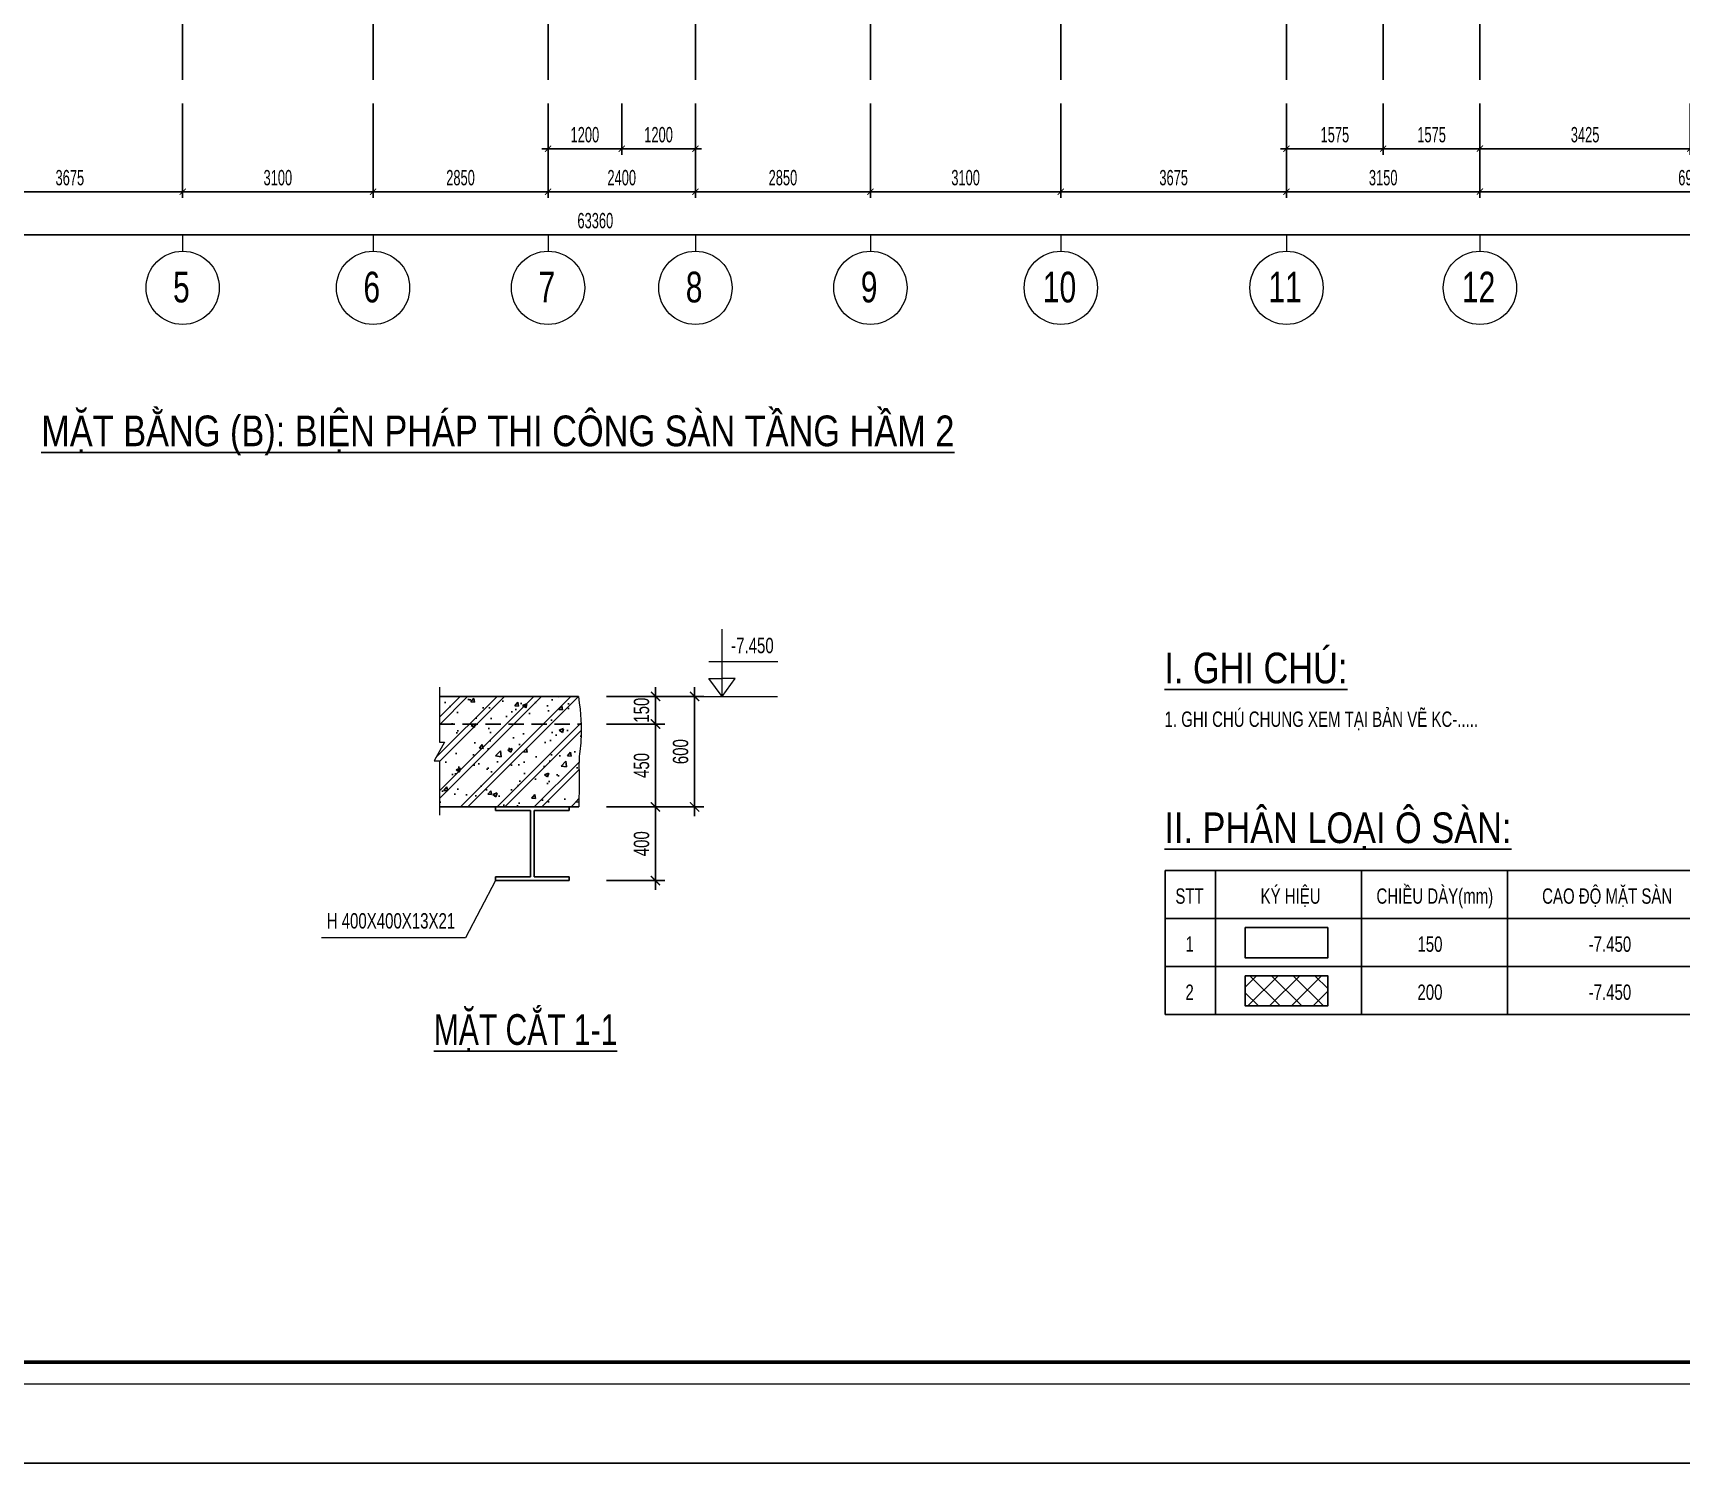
# Model space of a CAD drawing. Extents: x 71 to 1774126, y -14 to 415800.
# Drawn here: x 1585355 to 1612193, y 272647 to 295939 of the extents above; entities that cross this region are included whole.
import ezdxf
from ezdxf.enums import TextEntityAlignment as Align

# ---------------------------------------------------------------- set-up
doc = ezdxf.new("R2010")
doc.units = 0
doc.header["$LTSCALE"] = 1000
doc.header["$MEASUREMENT"] = 0
doc.header["$PDMODE"] = 3
doc.linetypes.add('CENTER2', pattern=[1.125, 0.75, -0.125, 0.125, -0.125])
doc.linetypes.add('HIDDEN', pattern=[0.375, 0.25, -0.125])
doc.layers.get('0').update_dxf_attribs({"linetype": 'CONTINUOUS'})
doc.layers.get('Defpoints').update_dxf_attribs({"linetype": 'CONTINUOUS'})
doc.layers.add('CDC-KHUNGTEN', color=7, linetype='CONTINUOUS', lineweight=20)
doc.layers.add('KCS_CHI', color=1, linetype='CONTINUOUS', lineweight=15)
for name, color, linetype in [('CDC.01.AXIS', 160, 'CENTER2'), ('CDC.02.DIM', 1, 'CONTINUOUS'), ('CDC.03.BORDER', 3, 'CONTINUOUS'), ('CDC.04.HIDDEN', 8, 'HIDDEN'), ('CDC.05.STEEL', 4, 'CONTINUOUS'), ('CDC.06.TEXT', 2, 'CONTINUOUS'), ('CDC.10.HATCH', 9, 'CONTINUOUS'), ('CDC.16.BIGTEXT', 6, 'CONTINUOUS')]:
    doc.layers.add(name, color=color, linetype=linetype)
doc.styles.add('ARIAL', font='arial.ttf', dxfattribs={"width": 0.6})
doc.styles.add('arial1', font='arial.ttf', dxfattribs={"width": 0.7})
doc.dimstyles.new('100', dxfattribs={"dimscale": 100, "dimtxt": 2.5, "dimasz": 1, "dimexe": 1, "dimexo": 0, "dimgap": 1, "dimtad": 1, "dimdec": 0, "dimdsep": 46, "dimtxsty": 'ARIAL', "dimblk": 'ARCHTICK', "dimcen": 1, "dimdle": 1, "dimclrd": 1, "dimclre": 1, "dimclrt": 2, "dimadec": 0, "dimazin": 0, "dimtfac": 0.00072, "dimtdec": 0, "dimtix": 1, "dimtmove": 2, "dimatfit": 3, "dimldrblk": 'ARCHTICK', "dimfxl": 1, "dimtolj": 1, "dimarcsym": 0})
doc.dimstyles.new('Copy of 50-150', dxfattribs={"dimscale": 100, "dimtxt": 2.5, "dimasz": 1.5, "dimexe": 1.5, "dimexo": 0, "dimgap": 1, "dimtad": 1, "dimdec": 0, "dimlfac": 0.333333, "dimzin": 5, "dimdsep": 46, "dimtxsty": 'arial1', "dimblk": 'ARCHTICK', "dimcen": 0, "dimdle": 1.5, "dimclrd": 1, "dimclre": 1, "dimclrt": 2, "dimadec": 0, "dimazin": 0, "dimtfac": 1, "dimtdec": 0, "dimtix": 1, "dimtmove": 2, "dimatfit": 3, "dimldrblk": 'ARCHTICK', "dimfxl": 1, "dimtvp": 0.0108, "dimtolj": 1, "dimtzin": 5, "dimarcsym": 0})

# ---------------------------------------------------------------- blocks, each defined once
blk = doc.blocks.new('TANG HAM')
at = {"layer": 'CDC.01.AXIS', "ltscale": 2}
for p, q in [((1587793, 334618), (1587793, 295176)), ((1590893, 334618), (1590893, 295176)), ((1593743, 334618), (1593743, 295176)), ((1596143, 334618), (1596143, 295176)), ((1598993, 334618), (1598993, 295176)), ((1602093, 334618), (1602093, 295176)), ((1605768, 334618), (1605768, 295176)), ((1607343, 334618), (1607343, 295176)), ((1608918, 334618), (1608918, 295176)), ((1596143, 310240), (1596143, 295176))]:
    blk.add_line(p, q, dxfattribs=at)
blk = doc.blocks.new('_ARCHTICK')
at = {"color": 0, "linetype": 'ByBlock', "const_width": 0.15}
blk.add_lwpolyline([(-0.5, -0.5), (0.5, 0.5)], dxfattribs=at)
blk = doc.blocks.new('*D13')
at = {"layer": 'CDC.02.DIM', "color": 1, "lineweight": -2, "transparency": 16777216}
for p, q in [((1608918, 294793), (1608918, 293954)), ((1612343, 294793), (1612343, 293954)), ((1608818, 294054), (1612443, 294054))]:
    blk.add_line(p, q, dxfattribs=at)
at = {"layer": 'Defpoints', "color": 0, "transparency": 16777216}
for p in [(1608918, 294793), (1612343, 294793), (1612343, 294054)]:
    blk.add_point(p, dxfattribs=at)
at = {"layer": 'CDC.02.DIM', "color": 1, "lineweight": -2, "transparency": 16777216, "xscale": 100, "yscale": 100, "zscale": 100, "rotation": 180}
blk.add_blockref('_ARCHTICK', (1608918, 294054), dxfattribs=at)
at = {"layer": 'CDC.02.DIM', "color": 1, "lineweight": -2, "transparency": 16777216, "xscale": 100, "yscale": 100, "zscale": 100}
blk.add_blockref('_ARCHTICK', (1612343, 294054), dxfattribs=at)
at = {"layer": 'CDC.02.DIM', "color": 2, "transparency": 16777216, "insert": (1610631, 294281), "char_height": 250, "attachment_point": 5, "style": 'ARIAL'}
blk.add_mtext('\\A1;3425', dxfattribs=at)
blk = doc.blocks.new('*D21')
at = {"layer": 'CDC.02.DIM', "color": 1, "lineweight": -2, "transparency": 16777216}
for p, q in [((1584118, 294793), (1584118, 293254)), ((1587793, 294793), (1587793, 293254)), ((1584018, 293354), (1587893, 293354))]:
    blk.add_line(p, q, dxfattribs=at)
at = {"layer": 'Defpoints', "color": 0, "transparency": 16777216}
for p in [(1584118, 294793), (1587793, 294793), (1587793, 293354)]:
    blk.add_point(p, dxfattribs=at)
at = {"layer": 'CDC.02.DIM', "color": 1, "lineweight": -2, "transparency": 16777216, "xscale": 100, "yscale": 100, "zscale": 100, "rotation": 180}
blk.add_blockref('_ARCHTICK', (1584118, 293354), dxfattribs=at)
at = {"layer": 'CDC.02.DIM', "color": 1, "lineweight": -2, "transparency": 16777216, "xscale": 100, "yscale": 100, "zscale": 100}
blk.add_blockref('_ARCHTICK', (1587793, 293354), dxfattribs=at)
at = {"layer": 'CDC.02.DIM', "color": 2, "transparency": 16777216, "insert": (1585956, 293581), "char_height": 250, "attachment_point": 5, "style": 'ARIAL'}
blk.add_mtext('\\A1;3675', dxfattribs=at)
blk = doc.blocks.new('*D22')
at = {"layer": 'CDC.02.DIM', "color": 1, "lineweight": -2, "transparency": 16777216}
for p, q in [((1587793, 294793), (1587793, 293254)), ((1590893, 294793), (1590893, 293254)), ((1587693, 293354), (1590993, 293354))]:
    blk.add_line(p, q, dxfattribs=at)
at = {"layer": 'Defpoints', "color": 0, "transparency": 16777216}
for p in [(1587793, 294793), (1590893, 294793), (1590893, 293354)]:
    blk.add_point(p, dxfattribs=at)
at = {"layer": 'CDC.02.DIM', "color": 1, "lineweight": -2, "transparency": 16777216, "xscale": 100, "yscale": 100, "zscale": 100, "rotation": 180}
blk.add_blockref('_ARCHTICK', (1587793, 293354), dxfattribs=at)
at = {"layer": 'CDC.02.DIM', "color": 1, "lineweight": -2, "transparency": 16777216, "xscale": 100, "yscale": 100, "zscale": 100}
blk.add_blockref('_ARCHTICK', (1590893, 293354), dxfattribs=at)
at = {"layer": 'CDC.02.DIM', "color": 2, "transparency": 16777216, "insert": (1589343, 293581), "char_height": 250, "attachment_point": 5, "style": 'ARIAL'}
blk.add_mtext('\\A1;3100', dxfattribs=at)
blk = doc.blocks.new('*D23')
at = {"layer": 'CDC.02.DIM', "color": 1, "lineweight": -2, "transparency": 16777216}
for p, q in [((1590893, 294793), (1590893, 293254)), ((1593743, 294793), (1593743, 293254)), ((1590793, 293354), (1593843, 293354))]:
    blk.add_line(p, q, dxfattribs=at)
at = {"layer": 'Defpoints', "color": 0, "transparency": 16777216}
for p in [(1590893, 294793), (1593743, 294793), (1593743, 293354)]:
    blk.add_point(p, dxfattribs=at)
at = {"layer": 'CDC.02.DIM', "color": 1, "lineweight": -2, "transparency": 16777216, "xscale": 100, "yscale": 100, "zscale": 100, "rotation": 180}
blk.add_blockref('_ARCHTICK', (1590893, 293354), dxfattribs=at)
at = {"layer": 'CDC.02.DIM', "color": 1, "lineweight": -2, "transparency": 16777216, "xscale": 100, "yscale": 100, "zscale": 100}
blk.add_blockref('_ARCHTICK', (1593743, 293354), dxfattribs=at)
at = {"layer": 'CDC.02.DIM', "color": 2, "transparency": 16777216, "insert": (1592318, 293581), "char_height": 250, "attachment_point": 5, "style": 'ARIAL'}
blk.add_mtext('\\A1;2850', dxfattribs=at)
blk = doc.blocks.new('*D24')
at = {"layer": 'CDC.02.DIM', "color": 1, "lineweight": -2, "transparency": 16777216}
for p, q in [((1593743, 294793), (1593743, 293254)), ((1596143, 294793), (1596143, 293254)), ((1593643, 293354), (1596243, 293354))]:
    blk.add_line(p, q, dxfattribs=at)
at = {"layer": 'Defpoints', "color": 0, "transparency": 16777216}
for p in [(1593743, 294793), (1596143, 294793), (1596143, 293354)]:
    blk.add_point(p, dxfattribs=at)
at = {"layer": 'CDC.02.DIM', "color": 1, "lineweight": -2, "transparency": 16777216, "xscale": 100, "yscale": 100, "zscale": 100, "rotation": 180}
blk.add_blockref('_ARCHTICK', (1593743, 293354), dxfattribs=at)
at = {"layer": 'CDC.02.DIM', "color": 1, "lineweight": -2, "transparency": 16777216, "xscale": 100, "yscale": 100, "zscale": 100}
blk.add_blockref('_ARCHTICK', (1596143, 293354), dxfattribs=at)
at = {"layer": 'CDC.02.DIM', "color": 2, "transparency": 16777216, "insert": (1594943, 293581), "char_height": 250, "attachment_point": 5, "style": 'ARIAL'}
blk.add_mtext('\\A1;2400', dxfattribs=at)
blk = doc.blocks.new('*D25')
at = {"layer": 'CDC.02.DIM', "color": 1, "lineweight": -2, "transparency": 16777216}
for p, q in [((1596143, 294793), (1596143, 293254)), ((1598993, 294793), (1598993, 293254)), ((1596043, 293354), (1599093, 293354))]:
    blk.add_line(p, q, dxfattribs=at)
at = {"layer": 'Defpoints', "color": 0, "transparency": 16777216}
for p in [(1596143, 294793), (1598993, 294793), (1598993, 293354)]:
    blk.add_point(p, dxfattribs=at)
at = {"layer": 'CDC.02.DIM', "color": 1, "lineweight": -2, "transparency": 16777216, "xscale": 100, "yscale": 100, "zscale": 100, "rotation": 180}
blk.add_blockref('_ARCHTICK', (1596143, 293354), dxfattribs=at)
at = {"layer": 'CDC.02.DIM', "color": 1, "lineweight": -2, "transparency": 16777216, "xscale": 100, "yscale": 100, "zscale": 100}
blk.add_blockref('_ARCHTICK', (1598993, 293354), dxfattribs=at)
at = {"layer": 'CDC.02.DIM', "color": 2, "transparency": 16777216, "insert": (1597568, 293581), "char_height": 250, "attachment_point": 5, "style": 'ARIAL'}
blk.add_mtext('\\A1;2850', dxfattribs=at)
blk = doc.blocks.new('*D26')
at = {"layer": 'CDC.02.DIM', "color": 1, "lineweight": -2, "transparency": 16777216}
for p, q in [((1598993, 294793), (1598993, 293254)), ((1602093, 294793), (1602093, 293254)), ((1598893, 293354), (1602193, 293354))]:
    blk.add_line(p, q, dxfattribs=at)
at = {"layer": 'Defpoints', "color": 0, "transparency": 16777216}
for p in [(1598993, 294793), (1602093, 294793), (1602093, 293354)]:
    blk.add_point(p, dxfattribs=at)
at = {"layer": 'CDC.02.DIM', "color": 1, "lineweight": -2, "transparency": 16777216, "xscale": 100, "yscale": 100, "zscale": 100, "rotation": 180}
blk.add_blockref('_ARCHTICK', (1598993, 293354), dxfattribs=at)
at = {"layer": 'CDC.02.DIM', "color": 1, "lineweight": -2, "transparency": 16777216, "xscale": 100, "yscale": 100, "zscale": 100}
blk.add_blockref('_ARCHTICK', (1602093, 293354), dxfattribs=at)
at = {"layer": 'CDC.02.DIM', "color": 2, "transparency": 16777216, "insert": (1600543, 293581), "char_height": 250, "attachment_point": 5, "style": 'ARIAL'}
blk.add_mtext('\\A1;3100', dxfattribs=at)
blk = doc.blocks.new('*D27')
at = {"layer": 'CDC.02.DIM', "color": 1, "lineweight": -2, "transparency": 16777216}
for p, q in [((1602093, 294793), (1602093, 293254)), ((1605768, 294793), (1605768, 293254)), ((1601993, 293354), (1605868, 293354))]:
    blk.add_line(p, q, dxfattribs=at)
at = {"layer": 'Defpoints', "color": 0, "transparency": 16777216}
for p in [(1602093, 294793), (1605768, 294793), (1605768, 293354)]:
    blk.add_point(p, dxfattribs=at)
at = {"layer": 'CDC.02.DIM', "color": 1, "lineweight": -2, "transparency": 16777216, "xscale": 100, "yscale": 100, "zscale": 100, "rotation": 180}
blk.add_blockref('_ARCHTICK', (1602093, 293354), dxfattribs=at)
at = {"layer": 'CDC.02.DIM', "color": 1, "lineweight": -2, "transparency": 16777216, "xscale": 100, "yscale": 100, "zscale": 100}
blk.add_blockref('_ARCHTICK', (1605768, 293354), dxfattribs=at)
at = {"layer": 'CDC.02.DIM', "color": 2, "transparency": 16777216, "insert": (1603931, 293581), "char_height": 250, "attachment_point": 5, "style": 'ARIAL'}
blk.add_mtext('\\A1;3675', dxfattribs=at)
blk = doc.blocks.new('*D28')
at = {"layer": 'CDC.02.DIM', "color": 1, "lineweight": -2, "transparency": 16777216}
for p, q in [((1605768, 294793), (1605768, 293254)), ((1608918, 294793), (1608918, 293254)), ((1605668, 293354), (1609018, 293354))]:
    blk.add_line(p, q, dxfattribs=at)
at = {"layer": 'Defpoints', "color": 0, "transparency": 16777216}
for p in [(1605768, 294793), (1608918, 294793), (1608918, 293354)]:
    blk.add_point(p, dxfattribs=at)
at = {"layer": 'CDC.02.DIM', "color": 1, "lineweight": -2, "transparency": 16777216, "xscale": 100, "yscale": 100, "zscale": 100, "rotation": 180}
blk.add_blockref('_ARCHTICK', (1605768, 293354), dxfattribs=at)
at = {"layer": 'CDC.02.DIM', "color": 1, "lineweight": -2, "transparency": 16777216, "xscale": 100, "yscale": 100, "zscale": 100}
blk.add_blockref('_ARCHTICK', (1608918, 293354), dxfattribs=at)
at = {"layer": 'CDC.02.DIM', "color": 2, "transparency": 16777216, "insert": (1607343, 293581), "char_height": 250, "attachment_point": 5, "style": 'ARIAL'}
blk.add_mtext('\\A1;3150', dxfattribs=at)
blk = doc.blocks.new('*D29')
at = {"layer": 'CDC.02.DIM', "color": 1, "lineweight": -2, "transparency": 16777216}
for p, q in [((1608918, 294793), (1608918, 293254)), ((1615843, 294793), (1615843, 293254)), ((1608818, 293354), (1615943, 293354))]:
    blk.add_line(p, q, dxfattribs=at)
at = {"layer": 'Defpoints', "color": 0, "transparency": 16777216}
for p in [(1608918, 294793), (1615843, 294793), (1615843, 293354)]:
    blk.add_point(p, dxfattribs=at)
at = {"layer": 'CDC.02.DIM', "color": 1, "lineweight": -2, "transparency": 16777216, "xscale": 100, "yscale": 100, "zscale": 100, "rotation": 180}
blk.add_blockref('_ARCHTICK', (1608918, 293354), dxfattribs=at)
at = {"layer": 'CDC.02.DIM', "color": 1, "lineweight": -2, "transparency": 16777216, "xscale": 100, "yscale": 100, "zscale": 100}
blk.add_blockref('_ARCHTICK', (1615843, 293354), dxfattribs=at)
at = {"layer": 'CDC.02.DIM', "color": 2, "transparency": 16777216, "insert": (1612381, 293581), "char_height": 250, "attachment_point": 5, "style": 'ARIAL'}
blk.add_mtext('\\A1;6925', dxfattribs=at)
blk = doc.blocks.new('*D32')
at = {"layer": 'CDC.02.DIM', "color": 1, "lineweight": -2, "transparency": 16777216}
for p, q in [((1562833, 294793), (1562833, 292554)), ((1626193, 294793), (1626193, 292554)), ((1562733, 292654), (1626293, 292654))]:
    blk.add_line(p, q, dxfattribs=at)
at = {"layer": 'Defpoints', "color": 0, "transparency": 16777216}
for p in [(1562833, 294793), (1626193, 294793), (1626193, 292654)]:
    blk.add_point(p, dxfattribs=at)
at = {"layer": 'CDC.02.DIM', "color": 1, "lineweight": -2, "transparency": 16777216, "xscale": 100, "yscale": 100, "zscale": 100, "rotation": 180}
blk.add_blockref('_ARCHTICK', (1562833, 292654), dxfattribs=at)
at = {"layer": 'CDC.02.DIM', "color": 1, "lineweight": -2, "transparency": 16777216, "xscale": 100, "yscale": 100, "zscale": 100}
blk.add_blockref('_ARCHTICK', (1626193, 292654), dxfattribs=at)
at = {"layer": 'CDC.02.DIM', "color": 2, "transparency": 16777216, "insert": (1594513, 292881), "char_height": 250, "attachment_point": 5, "style": 'ARIAL'}
blk.add_mtext('\\A1;63360', dxfattribs=at)
blk = doc.blocks.new('*D66')
at = {"layer": 'CDC.02.DIM', "color": 1, "lineweight": -2, "transparency": 16777216}
for p, q in [((1593743, 294793), (1593743, 293954)), ((1594943, 294793), (1594943, 293954)), ((1593643, 294054), (1595043, 294054))]:
    blk.add_line(p, q, dxfattribs=at)
at = {"layer": 'Defpoints', "color": 0, "transparency": 16777216}
for p in [(1593743, 294793), (1594943, 294793), (1594943, 294054)]:
    blk.add_point(p, dxfattribs=at)
at = {"layer": 'CDC.02.DIM', "color": 1, "lineweight": -2, "transparency": 16777216, "xscale": 100, "yscale": 100, "zscale": 100, "rotation": 180}
blk.add_blockref('_ARCHTICK', (1593743, 294054), dxfattribs=at)
at = {"layer": 'CDC.02.DIM', "color": 1, "lineweight": -2, "transparency": 16777216, "xscale": 100, "yscale": 100, "zscale": 100}
blk.add_blockref('_ARCHTICK', (1594943, 294054), dxfattribs=at)
at = {"layer": 'CDC.02.DIM', "color": 2, "transparency": 16777216, "insert": (1594343, 294281), "char_height": 250, "attachment_point": 5, "style": 'ARIAL'}
blk.add_mtext('\\A1;1200', dxfattribs=at)
blk = doc.blocks.new('*D67')
at = {"layer": 'CDC.02.DIM', "color": 1, "lineweight": -2, "transparency": 16777216}
for p, q in [((1594943, 294793), (1594943, 293954)), ((1596143, 294793), (1596143, 293954)), ((1596243, 294054), (1594843, 294054))]:
    blk.add_line(p, q, dxfattribs=at)
at = {"layer": 'Defpoints', "color": 0, "transparency": 16777216}
for p in [(1594943, 294793), (1596143, 294793), (1594943, 294054)]:
    blk.add_point(p, dxfattribs=at)
at = {"layer": 'CDC.02.DIM', "color": 1, "lineweight": -2, "transparency": 16777216, "xscale": 100, "yscale": 100, "zscale": 100, "rotation": 180}
blk.add_blockref('_ARCHTICK', (1594943, 294054), dxfattribs=at)
at = {"layer": 'CDC.02.DIM', "color": 1, "lineweight": -2, "transparency": 16777216, "xscale": 100, "yscale": 100, "zscale": 100}
blk.add_blockref('_ARCHTICK', (1596143, 294054), dxfattribs=at)
at = {"layer": 'CDC.02.DIM', "color": 2, "transparency": 16777216, "insert": (1595543, 294281), "char_height": 250, "attachment_point": 5, "style": 'ARIAL'}
blk.add_mtext('\\A1;1200', dxfattribs=at)
blk = doc.blocks.new('*D72')
at = {"layer": 'CDC.02.DIM', "color": 1, "lineweight": -2, "transparency": 16777216}
for p, q in [((1607343, 294793), (1607343, 293954)), ((1608918, 294793), (1608918, 293954)), ((1609018, 294054), (1607243, 294054))]:
    blk.add_line(p, q, dxfattribs=at)
at = {"layer": 'Defpoints', "color": 0, "transparency": 16777216}
for p in [(1607343, 294793), (1608918, 294793), (1607343, 294054)]:
    blk.add_point(p, dxfattribs=at)
at = {"layer": 'CDC.02.DIM', "color": 1, "lineweight": -2, "transparency": 16777216, "xscale": 100, "yscale": 100, "zscale": 100, "rotation": 180}
blk.add_blockref('_ARCHTICK', (1607343, 294054), dxfattribs=at)
at = {"layer": 'CDC.02.DIM', "color": 1, "lineweight": -2, "transparency": 16777216, "xscale": 100, "yscale": 100, "zscale": 100}
blk.add_blockref('_ARCHTICK', (1608918, 294054), dxfattribs=at)
at = {"layer": 'CDC.02.DIM', "color": 2, "transparency": 16777216, "insert": (1608131, 294281), "char_height": 250, "attachment_point": 5, "style": 'ARIAL'}
blk.add_mtext('\\A1;1575', dxfattribs=at)
blk = doc.blocks.new('*D73')
at = {"layer": 'CDC.02.DIM', "color": 1, "lineweight": -2, "transparency": 16777216}
for p, q in [((1605768, 294793), (1605768, 293954)), ((1607343, 294793), (1607343, 293954)), ((1607443, 294054), (1605668, 294054))]:
    blk.add_line(p, q, dxfattribs=at)
at = {"layer": 'Defpoints', "color": 0, "transparency": 16777216}
for p in [(1605768, 294793), (1607343, 294793), (1605768, 294054)]:
    blk.add_point(p, dxfattribs=at)
at = {"layer": 'CDC.02.DIM', "color": 1, "lineweight": -2, "transparency": 16777216, "xscale": 100, "yscale": 100, "zscale": 100, "rotation": 180}
blk.add_blockref('_ARCHTICK', (1605768, 294054), dxfattribs=at)
at = {"layer": 'CDC.02.DIM', "color": 1, "lineweight": -2, "transparency": 16777216, "xscale": 100, "yscale": 100, "zscale": 100}
blk.add_blockref('_ARCHTICK', (1607343, 294054), dxfattribs=at)
at = {"layer": 'CDC.02.DIM', "color": 2, "transparency": 16777216, "insert": (1606556, 294281), "char_height": 250, "attachment_point": 5, "style": 'ARIAL'}
blk.add_mtext('\\A1;1575', dxfattribs=at)
blk = doc.blocks.new('*D428')
at = {"layer": 'CDC.02.DIM', "color": 1, "lineweight": -2, "transparency": 16777216}
for p, q in [((1594696, 285134), (1595643, 285134)), ((1595493, 285134), (1595493, 285284)), ((1595493, 285134), (1595493, 284684)), ((1594696, 284684), (1595643, 284684)), ((1595493, 284684), (1595493, 284534))]:
    blk.add_line(p, q, dxfattribs=at)
at = {"layer": 'Defpoints', "color": 0, "transparency": 16777216}
for p in [(1594696, 285134), (1594696, 284684), (1595493, 284684)]:
    blk.add_point(p, dxfattribs=at)
at = {"layer": 'CDC.02.DIM', "color": 1, "lineweight": -2, "transparency": 16777216, "xscale": 150, "yscale": 150, "zscale": 150}
for p, rotation in [((1595493, 285134), 270), ((1595493, 284684), 90)]:
    blk.add_blockref('_ARCHTICK', p, dxfattribs=dict(at, rotation=rotation))
at = {"layer": 'CDC.02.DIM', "color": 2, "transparency": 16777216, "insert": (1595266, 284909), "char_height": 250, "attachment_point": 5, "rotation": 90, "style": 'arial1'}
blk.add_mtext('\\A1;150', dxfattribs=at)
blk = doc.blocks.new('*D429')
at = {"layer": 'CDC.02.DIM', "color": 1, "lineweight": -2, "transparency": 16777216}
for p, q in [((1595493, 284834), (1595493, 283184)), ((1594696, 284684), (1595643, 284684)), ((1594696, 283334), (1595643, 283334))]:
    blk.add_line(p, q, dxfattribs=at)
at = {"layer": 'Defpoints', "color": 0, "transparency": 16777216}
for p in [(1594696, 284684), (1594696, 283334), (1595493, 283334)]:
    blk.add_point(p, dxfattribs=at)
at = {"layer": 'CDC.02.DIM', "color": 1, "lineweight": -2, "transparency": 16777216, "xscale": 150, "yscale": 150, "zscale": 150}
for p, rotation in [((1595493, 284684), 90), ((1595493, 283334), 270)]:
    blk.add_blockref('_ARCHTICK', p, dxfattribs=dict(at, rotation=rotation))
at = {"layer": 'CDC.02.DIM', "color": 2, "transparency": 16777216, "insert": (1595266, 284009), "char_height": 250, "attachment_point": 5, "rotation": 90, "style": 'arial1'}
blk.add_mtext('\\A1;450', dxfattribs=at)
blk = doc.blocks.new('*D430')
at = {"layer": 'CDC.02.DIM', "color": 1, "lineweight": -2, "transparency": 16777216}
for p, q in [((1595493, 283484), (1595493, 281984)), ((1594696, 283334), (1595643, 283334)), ((1594696, 282134), (1595643, 282134))]:
    blk.add_line(p, q, dxfattribs=at)
at = {"layer": 'Defpoints', "color": 0, "transparency": 16777216}
for p in [(1594696, 283334), (1594696, 282134), (1595493, 282134)]:
    blk.add_point(p, dxfattribs=at)
at = {"layer": 'CDC.02.DIM', "color": 1, "lineweight": -2, "transparency": 16777216, "xscale": 150, "yscale": 150, "zscale": 150}
for p, rotation in [((1595493, 283334), 90), ((1595493, 282134), 270)]:
    blk.add_blockref('_ARCHTICK', p, dxfattribs=dict(at, rotation=rotation))
at = {"layer": 'CDC.02.DIM', "color": 2, "transparency": 16777216, "insert": (1595266, 282734), "char_height": 250, "attachment_point": 5, "rotation": 90, "style": 'arial1'}
blk.add_mtext('\\A1;400', dxfattribs=at)
blk = doc.blocks.new('*D431')
at = {"layer": 'CDC.02.DIM', "color": 1, "lineweight": -2, "transparency": 16777216}
for p, q in [((1594696, 285134), (1596279, 285134)), ((1596129, 285284), (1596129, 283184)), ((1594696, 283334), (1596279, 283334))]:
    blk.add_line(p, q, dxfattribs=at)
at = {"layer": 'Defpoints', "color": 0, "transparency": 16777216}
for p in [(1594696, 285134), (1594696, 283334), (1596129, 283334)]:
    blk.add_point(p, dxfattribs=at)
at = {"layer": 'CDC.02.DIM', "color": 1, "lineweight": -2, "transparency": 16777216, "xscale": 150, "yscale": 150, "zscale": 150}
for p, rotation in [((1596129, 285134), 90), ((1596129, 283334), 270)]:
    blk.add_blockref('_ARCHTICK', p, dxfattribs=dict(at, rotation=rotation))
at = {"layer": 'CDC.02.DIM', "color": 2, "transparency": 16777216, "insert": (1595902, 284234), "char_height": 250, "attachment_point": 5, "rotation": 90, "style": 'arial1'}
blk.add_mtext('\\A1;600', dxfattribs=at)
blk = doc.blocks.new('KHUNG TEN')
at = {"layer": 'CDC-KHUNGTEN', "color": 8}
blk.add_lwpolyline([(75096, 1100), (83000, 1100), (83000, 58300), (3000, 58300), (3000, 1100), (75096, 1100)], dxfattribs=at)
at = {"layer": 'CDC-KHUNGTEN', "color": 255, "lineweight": 60}
blk.add_lwpolyline([(74900, 1400), (74900, 58000), (3300, 58000), (3300, 1400), (74900, 1400)], close=True, dxfattribs=at)
at = {"layer": 'Defpoints', "color": 1, "ltscale": 0.2}
blk.add_lwpolyline([(0, 0), (0, 59400), (84100, 59400), (84100, 0), (0, 0)], close=True, dxfattribs=at)

msp = doc.modelspace()

# ---------------------------------------------------------------- hatches: boundary and pattern name
at = {"layer": 'CDC.10.HATCH'}
h = msp.add_hatch(dxfattribs=at)
h.set_pattern_fill('CHAU-01', color=256, scale=100, style=0, pattern_type=2)
h.set_pattern_definition([(50, (3642.63, 0), (717.26018, -62.75213), [75, -825]), (355, (3642.6, 0), (-138.75133, 752.19213), [60, -660]), (100.4514, (3702.4, -5.2), (578.50938, 689.43954), [63.7402, -701.1421]), (46.1842, (3642.6, 200), (1067.24105, -165.519), [112.5, -1237.5]), (96.6356, (3731.6, 186.2), (934.6627, 974.1179), [95.6103, -1051.713]), (351.1842, (3642.6, 200), (934.66195, 974.1186), [90, -990]), (21, (3742.63, 150), (596.90705, -402.6189), [75, -825]), (326, (3742.6, 150), (243.31533, 725.15005), [60, -660]), (71.4514, (3792.4, 116.45), (840.22263, 322.5305), [63.7402, -701.1421]), (37.5, (3642.63, 0), (12.159855, 332.893854), [0, -652, 0, -670, 0, -662.5]), (7.5, (3642.63, 0), (263.06954, 394.41171), [0, -382, 0, -637, 0, -252.5]), (327.5, (3419.63, 2e-13), (533.822436, -22.55487), [0, -250, 0, -780, 0, -1035]), (317.5, (3319.63, 2e-13), (583.18617, 100.10498), [0, -325, 0, -518, 0, -735]), (45, (3642.63, 0), (-300.52038, 300.52038), []), (45, (3642.63, 122.5), (-300.52038, 300.52038), [])])
edge = h.paths.add_edge_path()
edge.add_spline(control_points=[(1594246.4, 283334.2), (1594248.2, 283754.8), (1594250.4, 283875.4), (1594244.9, 283997.6), (1594248.2, 284087.3)], knot_values=[223.9682415, 223.9682415, 223.9682415, 223.9682415, 238.5987907, 285.9176448, 285.9176448, 285.9176448, 285.9176448], degree=3, periodic=0)
edge.add_spline(control_points=[(1594248.2, 284087.3), (1594248.5, 284095.6), (1594255.2, 284242.3), (1594285.2, 284378.6), (1594284.9, 284594.1)], knot_values=[146.3762529, 146.3762529, 146.3762529, 146.3762529, 150.6991786, 223.9682415, 223.9682415, 223.9682415, 223.9682415], degree=3, periodic=0)
edge.add_spline(control_points=[(1594284.9, 284594.1), (1594284.9, 284616), (1594284.6, 284638.8), (1594283.9, 284662.7)], knot_values=[138.919533, 138.919533, 138.919533, 138.919533, 146.3762529, 146.3762529, 146.3762529, 146.3762529], degree=3, periodic=0)
edge.add_spline(control_points=[(1594283.9, 284662.7), (1594283.7, 284669.8), (1594283.5, 284676.9), (1594283.2, 284684.2)], knot_values=[136.7077672, 136.7077672, 136.7077672, 136.7077672, 138.919533, 138.919533, 138.919533, 138.919533], degree=3, periodic=0)
edge.add_line((1594283.2, 284684.2), (1591973, 284684.2))
edge.add_line((1591973, 284684.2), (1591973, 284389.9))
edge.add_line((1591973, 284389.9), (1592058.2, 284389.9))
edge.add_line((1592058.2, 284389.9), (1591887.8, 284085.9))
edge.add_line((1591887.8, 284085.9), (1591973, 284085.9))
edge.add_line((1591973, 284085.9), (1591973, 283334.2))
edge.add_line((1591973, 283334.2), (1594246.4, 283334.2))
edge = h.paths.add_edge_path()
edge.add_spline(control_points=[(1594271.9, 284857.1), (1594264.3, 284939), (1594253.1, 285030.6), (1594237, 285134.2)], knot_values=[99.8621377, 99.8621377, 99.8621377, 99.8621377, 120.671057, 120.671057, 120.671057, 120.671057], degree=3, periodic=0)
edge.add_line((1594237, 285134.2), (1591973, 285134.2))
edge.add_line((1591973, 285134.2), (1591973, 284684.2))
edge.add_line((1591973, 284684.2), (1594283.2, 284684.2))
edge.add_spline(control_points=[(1594283.2, 284684.2), (1594281.3, 284736.7), (1594277.7, 284794), (1594271.9, 284857.1)], knot_values=[120.671057, 120.671057, 120.671057, 120.671057, 136.7077672, 136.7077672, 136.7077672, 136.7077672], degree=3, periodic=0)
h = msp.add_hatch(dxfattribs=at)
h.set_pattern_fill('ANSI37', color=256, scale=2000, style=0)
h.set_pattern_definition([(45, (-1674.78, -191.16), (-176.776695, 176.776695), []), (135, (-1674.78, -191.16), (-176.776695, -176.776695), [])])
h.paths.add_polyline_path([(1606440.9, 280584.5), (1605095.5, 280584.5), (1605095.5, 280091.5), (1606440.9, 280091.5)])

# ---------------------------------------------------------------- linework, layer by layer
at = {"layer": 'CDC.03.BORDER'}
for p, q in [((1591973, 285134.2), (1594237, 285134.2)), ((1591973, 283334.2), (1594246.4, 283334.2)), ((1603790.7, 282298.8, -460603.7), (1612713.1, 282298.8, -460603.7)), ((1603790.7, 282298.8, -460603.7), (1603790.7, 279950.8, -460603.7)), ((1604610.7, 282298.8, -460603.7), (1604610.7, 279950.8, -460603.7)), ((1606988.6, 282298.8, -460603.7), (1606988.6, 279950.8, -460603.7)), ((1606988.6, 282298.8, -460603.7), (1606988.6, 279950.8, -460603.7)), ((1609366.4, 282298.8, -460603.7), (1609366.4, 279950.8, -460603.7)), ((1609366.4, 282298.8, -460603.7), (1609366.4, 279950.8, -460603.7)), ((1603790.7, 281516.1, -460603.7), (1612713.1, 281516.1, -460603.7)), ((1603790.7, 280733.5, -460603.7), (1612713.1, 280733.5, -460603.7)), ((1603790.7, 280733.5, -460603.7), (1612713.1, 280733.5, -460603.7)), ((1603790.7, 279950.8, -460603.7), (1612713.1, 279950.8, -460603.7))]:
    msp.add_line(p, q, dxfattribs=at)
at = {"layer": 'CDC.03.BORDER', "elevation": -460603.7}
for points in [[(1605095.5, 281367.2), (1606440.9, 281367.2), (1606440.9, 280874.2), (1605095.5, 280874.2)], [(1605095.5, 280584.5), (1606440.9, 280584.5), (1606440.9, 280091.5), (1605095.5, 280091.5)]]:
    msp.add_lwpolyline(points, close=True, dxfattribs=at)
at = {"layer": 'CDC.04.HIDDEN'}
msp.add_line((1591973, 284684.2), (1594283.2, 284684.2), dxfattribs=at)
at = {"layer": 'CDC.05.STEEL'}
for p, q in [((1592887, 283334.2), (1594087, 283334.2)), ((1592887, 283334.2), (1592887, 283274.2)), ((1592887, 283274.2), (1593457, 283274.2)), ((1593457, 283274.2), (1593457, 282194.2)), ((1593517, 283274.2), (1593517, 282194.2)), ((1593517, 283274.2), (1594087, 283274.2)), ((1594087, 283334.2), (1594087, 283274.2)), ((1592887, 282194.2), (1593457, 282194.2)), ((1592887, 282194.2), (1592887, 282134.2)), ((1592887, 282134.2), (1594087, 282134.2)), ((1593517, 282194.2), (1594087, 282194.2)), ((1594087, 282194.2), (1594087, 282134.2))]:
    msp.add_line(p, q, dxfattribs=at)
at = {"layer": 'KCS_CHI'}
for p, q in [((1587793.1, 292653.6), (1587793.1, 292385.6)), ((1590893.1, 292653.6), (1590893.1, 292385.6)), ((1593743.1, 292653.6), (1593743.1, 292385.6)), ((1596143.1, 292653.6), (1596143.1, 292385.6)), ((1598993.1, 292653.6), (1598993.1, 292385.6)), ((1602093.1, 292653.6), (1602093.1, 292385.6)), ((1605768.1, 292653.6), (1605768.1, 292385.6)), ((1608918.1, 292653.6), (1608918.1, 292385.6))]:
    msp.add_line(p, q, dxfattribs=at)
at = {"layer": 'KCS_CHI', "color": 1, "linetype": 'ByBlock'}
for p, q in [((1596577.3, 285134.2), (1596577.3, 286230.9)), ((1596359.8, 285704.8), (1597486.3, 285704.8)), ((1596577.3, 285134.2), (1596361.8, 285427.7)), ((1596361.8, 285427.7), (1596577.3, 285427.7)), ((1596577.3, 285134.2), (1596792.7, 285427.7)), ((1596792.7, 285427.7), (1596577.3, 285427.7)), ((1596129.4, 285134.2), (1597481.8, 285134.2)), ((1592887, 282134.2), (1592400, 281201.7)), ((1592400, 281201.7), (1590056, 281201.7))]:
    msp.add_line(p, q, dxfattribs=at)
at = {"layer": 'KCS_CHI'}
msp.add_lwpolyline([(1591973, 285281.9), (1591973, 284389.9), (1592058.2, 284389.9), (1591887.8, 284085.9), (1591973, 284085.9), (1591973, 283198.6)], dxfattribs=at)
for centre in [(1587793.1, 291789), (1590893.1, 291789), (1593743.1, 291789), (1596143.1, 291789), (1598993.1, 291789), (1602093.1, 291789), (1605768.1, 291789), (1608918.1, 291789)]:
    msp.add_circle(centre, 596.6, dxfattribs=at)
msp.add_open_spline([(1594237, 285134.2), (1594329.7, 284538.2), (1594232.2, 284250.9), (1594250.6, 283883.8), (1594248.2, 283754.8), (1594246.4, 283334.2, -110.6)], degree=3, knots=[99.8621377, 99.8621377, 99.8621377, 99.8621377, 219.6453158, 271.2870956, 285.9176448, 285.9176448, 285.9176448, 285.9176448], dxfattribs=at)

# ---------------------------------------------------------------- block references
at = {"layer": 'CDC.06.TEXT', "xscale": 1.173810693645805, "yscale": 1.173810693645805, "zscale": 1.173810693645805}
msp.add_blockref('KHUNG TEN', (1549882.2, 272647.3), dxfattribs=at)
at = {"layer": 'CDC.10.HATCH'}
msp.add_blockref('TANG HAM', (0, 0), dxfattribs=at)

# ---------------------------------------------------------------- texts
at = {"layer": 'CDC.06.TEXT', "color": 2, "style": 'ARIAL', "width": 0.7}
msp.add_text('-7.450', height=250, dxfattribs=at).set_placement((1597071.1, 285962.8), align=Align.MIDDLE_CENTER)
msp.add_text('1. GHI CHÚ CHUNG XEM TẠI BẢN VẼ KC-.....', height=250, dxfattribs=at).set_placement((1603782, 284762.8, -921207.4), align=Align.MIDDLE_LEFT)
for s, p in [('KÝ HIỆU ', (1605346.1, 281756.9, -460603.7)), ('CHIỀU DÀY(mm)', (1607232.8, 281756.9, -460603.7)), ('CAO ÐỘ MẶT SÀN', (1609931.1, 281756.9, -460603.7)), ('STT', (1603958.7, 281756.9, -460603.7)), ('1', (1604122.7, 280974.2, -460603.7)), ('150', (1607900.8, 280974.2, -460603.7)), ('-7.450', (1610688.7, 280974.2, -460603.7)), ('2', (1604122.7, 280191.5, -460603.7)), ('200', (1607900.8, 280191.5, -460603.7)), ('-7.450', (1610688.7, 280191.5, -460603.7))]:
    msp.add_text(s, height=250, dxfattribs=at).set_placement(p)
msp.add_text('H 400X400X13X21', height=250, dxfattribs=at).set_placement((1591185, 281478.5), align=Align.MIDDLE)
at = {"layer": 'CDC.16.BIGTEXT', "style": 'ARIAL', "width": 0.8}
msp.add_text('%%UMẶT BẰNG (B): BIỆN PHÁP THI CÔNG SÀN TẦNG HẦM 2', height=500, dxfattribs=at).set_placement((1592925.5, 289458.5), align=Align.MIDDLE_CENTER)
for s, p in [('%%UI. GHI CHÚ:', (1603779.6, 285346.1, -460603.7)), ('%%UII. PHÂN LOẠI Ô SÀN:', (1603779.6, 282744.3, -460603.7))]:
    msp.add_text(s, height=500, dxfattribs=at).set_placement(p)
at = {"layer": 'CDC.16.BIGTEXT', "char_height": 500, "width": 464.64, "attachment_point": 2, "line_spacing_factor": 0.938532}
for s, insert in [('{\\fArial|b0|i0|c0|p34;\\W0.7;5}', (1587772.1, 292050.7)), ('{\\fArial|b0|i0|c0|p34;\\W0.7;6}', (1590872.1, 292050.7)), ('{\\fArial|b0|i0|c0|p34;\\W0.7;7}', (1593722.1, 292050.7)), ('{\\fArial|b0|i0|c0|p34;\\W0.7;8}', (1596122.1, 292050.7)), ('{\\fArial|b0|i0|c0|p34;\\W0.7;9}', (1598972.1, 292050.7)), ('{\\fArial|b0|i0|c0|p34;\\W0.7;10}', (1602072.1, 292050.7)), ('{\\fArial|b0|i0|c0|p34;\\W0.7;11}', (1605747.1, 292050.7)), ('{\\fArial|b0|i0|c0|p34;\\W0.7;12}', (1608897.1, 292050.7))]:
    msp.add_mtext(s, dxfattribs=dict(at, insert=insert))
at = {"layer": 'CDC.16.BIGTEXT', "insert": (1593377.3, 279347.8), "char_height": 500, "width": 5704.076, "attachment_point": 8, "line_spacing_factor": 0.938532, "style": 'ARIAL'}
msp.add_mtext('{\\fArial|b0|i0|c0|p34;\\W0.7;\\LMẶT CẮT 1-1}', dxfattribs=at)

# ---------------------------------------------------------------- dimensions: what is measured, and where the dimension line sits
at = {"layer": 'CDC.02.DIM'}
for base, p1, p2, picture, middle in [((1626193.1, 292653.6), (1562833.1, 294792.9), (1626193.1, 294792.9), '*D32', (1594513.1, 292881.4)), ((1587793.1, 293353.6), (1584118.1, 294792.9), (1587793.1, 294792.9), '*D21', (1585955.6, 293581.4)), ((1590893.1, 293353.6), (1587793.1, 294792.9), (1590893.1, 294792.9), '*D22', (1589343.1, 293581.4)), ((1593743.1, 293353.6), (1590893.1, 294792.9), (1593743.1, 294792.9), '*D23', (1592318.1, 293581.3)), ((1596143.1, 293353.6), (1593743.1, 294792.9), (1596143.1, 294792.9), '*D24', (1594943.1, 293581.3)), ((1594943.1, 294053.6), (1593743.1, 294792.9), (1594943.1, 294792.9), '*D66', (1594343.1, 294281.3)), ((1594943.1, 294053.6), (1596143.1, 294792.9), (1594943.1, 294792.9), '*D67', (1595543.1, 294281.3)), ((1598993.1, 293353.6), (1596143.1, 294792.9), (1598993.1, 294792.9), '*D25', (1597568.1, 293581.3)), ((1602093.1, 293353.6), (1598993.1, 294792.9), (1602093.1, 294792.9), '*D26', (1600543.1, 293581.4)), ((1605768.1, 293353.6), (1602093.1, 294792.9), (1605768.1, 294792.9), '*D27', (1603930.6, 293581.4)), ((1608918.1, 293353.6), (1605768.1, 294792.9), (1608918.1, 294792.9), '*D28', (1607343.1, 293581.4)), ((1612343.1, 294053.6), (1608918.1, 294792.9), (1612343.1, 294792.9), '*D13', (1610630.6, 294281.4)), ((1615843.1, 293353.6), (1608918.1, 294792.9), (1615843.1, 294792.9), '*D29', (1612380.6, 293581.3))]:
    dim = msp.add_linear_dim(base=base, p1=p1, p2=p2, dimstyle='100', dxfattribs=at)
    dim.commit()
    dim.dimension.update_dxf_attribs({"geometry": picture, "text_midpoint": middle})
for base, p1, p2, angle, dimstyle, picture, middle in [((1605768.1, 294053.6), (1607343.1, 294792.9), (1605768.1, 294792.9), 180, '100', '*D73', (1606555.6, 294281.3)), ((1607343.1, 294053.6), (1608918.1, 294792.9), (1607343.1, 294792.9), 180, '100', '*D72', (1608130.6, 294281.3)), ((1595493.4, 284684.2), (1594695.8, 285134.2), (1594695.8, 284684.2), 90, 'Copy of 50-150', '*D428', (1595265.7, 284909.2)), ((1596129.4, 283334.2), (1594695.8, 285134.2), (1594695.8, 283334.2), 90, 'Copy of 50-150', '*D431', (1595901.8, 284234.2)), ((1595493.4, 283334.2), (1594695.8, 284684.2), (1594695.8, 283334.2), 90, 'Copy of 50-150', '*D429', (1595265.7, 284009.2)), ((1595493.4, 282134.2), (1594695.8, 283334.2), (1594695.8, 282134.2), 90, 'Copy of 50-150', '*D430', (1595265.7, 282734.2))]:
    dim = msp.add_linear_dim(base=base, p1=p1, p2=p2, angle=angle, dimstyle=dimstyle, dxfattribs=at)
    dim.commit()
    dim.dimension.update_dxf_attribs({"geometry": picture, "text_midpoint": middle})

doc.saveas('drawing.dxf')
